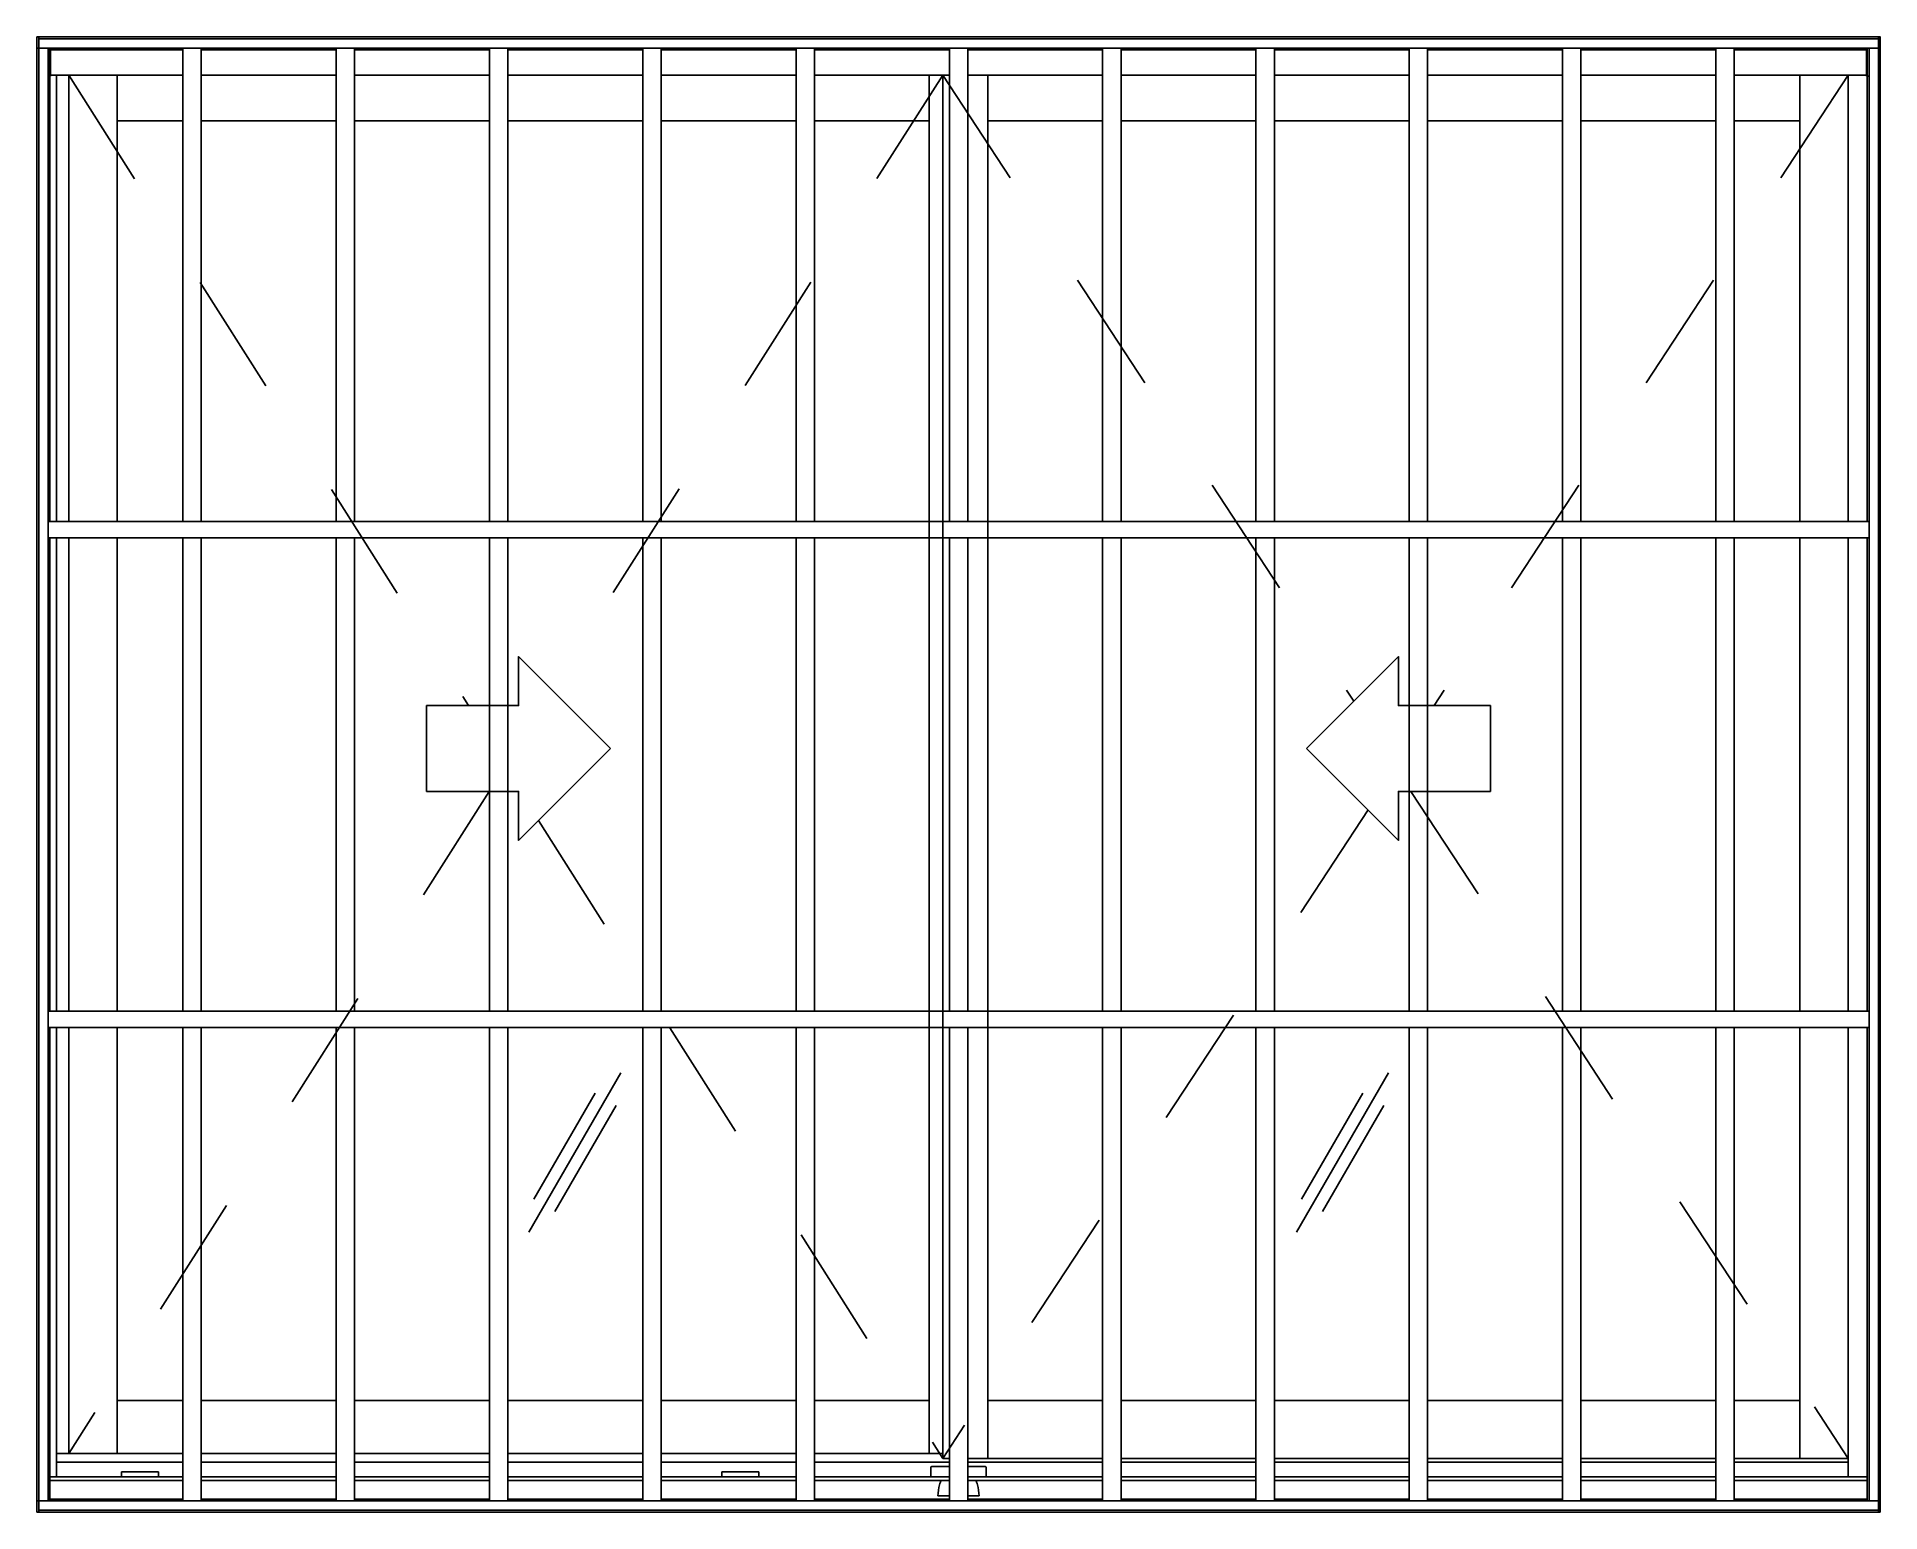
# Model space of a CAD drawing. Header units: millimetres. Extents: x 221.25 to 222.75, y 1053.82 to 1055.02.
import ezdxf

# ---------------------------------------------------------------- set-up
doc = ezdxf.new("R2010")
doc.units = ezdxf.units.MM
doc.header["$LTSCALE"] = 0.5
doc.linetypes.add('HIDDEN2', pattern=[0.1875, 0.125, -0.0625])
doc.layers.add('Gravia_Janelas', color=1, linetype='Continuous')
doc.layers.add('Gravia_Janelas_hidden2', color=1, linetype='HIDDEN2')

msp = doc.modelspace()

# ---------------------------------------------------------------- linework, layer by layer
at = {"layer": 'Gravia_Janelas'}
for p, q in [((222.7506, 1055.0241), (221.2506, 1055.0241)), ((221.2506, 1055.0241), (221.2506, 1055.0155)), ((222.7506, 1055.0226), (221.2506, 1055.0226)), ((221.2506, 1053.8218), (221.2506, 1055.0218)), ((222.7506, 1055.0241), (222.7506, 1055.024)), ((222.7506, 1055.0233), (222.7506, 1055.024)), ((222.7506, 1055.0233), (222.7506, 1055.023)), ((222.7506, 1055.0226), (222.7506, 1055.023)), ((222.7506, 1055.0226), (222.7506, 1055.0222)), ((222.7506, 1055.0155), (222.7506, 1055.0222)), ((222.7506, 1053.8218), (222.7506, 1055.0218)), ((221.2491, 1055.015), (221.2491, 1053.8302)), ((221.2491, 1055.015), (221.2492, 1055.015)), ((221.2499, 1055.015), (221.2492, 1055.015)), ((221.2499, 1055.015), (221.2501, 1055.015)), ((221.2506, 1055.015), (221.2501, 1055.015)), ((221.2506, 1055.015), (221.2506, 1055.0155)), ((221.2506, 1055.015), (221.2506, 1053.8302)), ((221.2506, 1055.015), (221.251, 1055.015)), ((221.2577, 1055.015), (221.251, 1055.015)), ((221.2577, 1055.015), (221.2582, 1055.015)), ((222.743, 1055.015), (221.2582, 1055.015)), ((221.2582, 1055.015), (221.2582, 1053.8302)), ((221.2582, 1055.0142), (221.2582, 1055.0146)), ((221.2596, 1055.015), (221.2596, 1055.014)), ((221.2596, 1055.0136), (221.2596, 1055.014)), ((221.3681, 1055.0136), (221.2596, 1055.0136)), ((221.2596, 1055.0136), (221.2596, 1054.6289)), ((221.2602, 1054.9934), (221.2602, 1055.0142)), ((221.3681, 1055.015), (221.3681, 1054.6289)), ((221.3831, 1055.015), (221.3831, 1054.6289)), ((221.4931, 1055.0136), (221.3831, 1055.0136)), ((221.4931, 1055.015), (221.4931, 1054.6289)), ((221.5081, 1055.015), (221.5081, 1054.6289)), ((221.6181, 1055.0136), (221.5081, 1055.0136)), ((221.6181, 1055.015), (221.6181, 1054.6289)), ((221.6331, 1055.015), (221.6331, 1054.6289)), ((221.7431, 1055.0136), (221.6331, 1055.0136)), ((221.7431, 1055.015), (221.7431, 1054.6289)), ((221.7581, 1055.015), (221.7581, 1054.6289)), ((221.8681, 1055.0136), (221.7581, 1055.0136)), ((221.8681, 1055.015), (221.8681, 1054.6289)), ((221.8831, 1055.015), (221.8831, 1054.6289)), ((221.9931, 1055.0136), (221.8831, 1055.0136)), ((221.9931, 1055.015), (221.9931, 1054.6289)), ((222.0081, 1055.015), (222.0081, 1054.6289)), ((222.1181, 1055.0136), (222.0081, 1055.0136)), ((222.1181, 1055.015), (222.1181, 1054.6289)), ((222.1331, 1055.015), (222.1331, 1054.6289)), ((222.2431, 1055.0136), (222.1331, 1055.0136)), ((222.2431, 1055.015), (222.2431, 1054.6289)), ((222.2581, 1055.015), (222.2581, 1054.6289)), ((222.3681, 1055.0136), (222.2581, 1055.0136)), ((222.3681, 1055.015), (222.3681, 1054.6289)), ((222.3831, 1055.015), (222.3831, 1054.6289)), ((222.4931, 1055.0136), (222.3831, 1055.0136)), ((222.4931, 1055.015), (222.4931, 1054.6289)), ((222.5081, 1055.015), (222.5081, 1054.6289)), ((222.6181, 1055.0136), (222.5081, 1055.0136)), ((222.6181, 1055.015), (222.6181, 1054.6289)), ((222.6331, 1055.015), (222.6331, 1054.6289)), ((222.7416, 1055.0136), (222.6331, 1055.0136)), ((222.741, 1054.9934), (222.741, 1055.0142)), ((222.7416, 1055.014), (222.7416, 1055.015)), ((222.7416, 1055.014), (222.7416, 1055.0136)), ((222.7416, 1055.0136), (222.7416, 1054.6289)), ((222.743, 1055.015), (222.743, 1053.8302)), ((222.7435, 1055.015), (222.743, 1055.015)), ((222.743, 1055.0146), (222.743, 1055.0142)), ((222.7435, 1055.015), (222.7502, 1055.015)), ((222.7506, 1055.015), (222.7502, 1055.015)), ((222.7506, 1055.0155), (222.7506, 1055.015)), ((222.7506, 1055.015), (222.7506, 1053.8302)), ((222.7506, 1055.015), (222.751, 1055.015)), ((222.7513, 1055.015), (222.751, 1055.015)), ((222.7513, 1055.015), (222.7519, 1055.015)), ((222.7521, 1055.015), (222.7519, 1055.015)), ((222.7521, 1055.015), (222.7521, 1053.8302)), ((221.2596, 1054.9921), (221.2602, 1054.9921)), ((221.2602, 1054.9934), (221.2602, 1054.9921)), ((221.2602, 1054.9928), (221.3681, 1054.9928)), ((221.2652, 1054.6289), (221.2652, 1054.9928)), ((221.2752, 1054.6289), (221.2752, 1054.9928)), ((221.3145, 1054.9928), (221.3145, 1054.9667)), ((221.3831, 1054.9928), (221.4931, 1054.9928)), ((221.5081, 1054.9928), (221.6181, 1054.9928)), ((221.6331, 1054.9928), (221.7431, 1054.9928)), ((221.7581, 1054.9928), (221.8681, 1054.9928)), ((221.8831, 1054.9928), (221.9931, 1054.9928)), ((221.9767, 1054.9928), (221.9767, 1054.9667)), ((221.9877, 1054.9928), (221.9877, 1053.8649)), ((222.0081, 1054.9928), (222.1181, 1054.9928)), ((222.0245, 1054.9928), (222.0245, 1054.9667)), ((222.1331, 1054.9928), (222.2431, 1054.9928)), ((222.2581, 1054.9928), (222.3681, 1054.9928)), ((222.3831, 1054.9928), (222.4931, 1054.9928)), ((222.5081, 1054.9928), (222.6181, 1054.9928)), ((222.6331, 1054.9928), (222.741, 1054.9928)), ((222.6867, 1054.9928), (222.6867, 1054.9667)), ((222.726, 1054.6289), (222.726, 1054.9928)), ((222.741, 1054.9934), (222.741, 1054.9921)), ((222.741, 1054.9921), (222.743, 1054.9921)), ((221.3145, 1054.9661), (221.3145, 1054.9667)), ((221.3145, 1054.9661), (221.3145, 1054.956)), ((221.3145, 1054.9557), (221.3145, 1054.956)), ((221.3145, 1054.9557), (221.3145, 1054.6289)), ((221.3681, 1054.9557), (221.3145, 1054.9557)), ((221.4931, 1054.9557), (221.3831, 1054.9557)), ((221.6181, 1054.9557), (221.5081, 1054.9557)), ((221.7431, 1054.9557), (221.6331, 1054.9557)), ((221.8681, 1054.9557), (221.7581, 1054.9557)), ((221.9767, 1054.9557), (221.8831, 1054.9557)), ((221.9767, 1054.9667), (221.9767, 1054.9661)), ((221.9767, 1054.956), (221.9767, 1054.9661)), ((221.9767, 1054.956), (221.9767, 1054.9557)), ((221.9767, 1054.9557), (221.9767, 1053.912)), ((222.0245, 1054.9661), (222.0245, 1054.9667)), ((222.0245, 1054.9661), (222.0245, 1054.956)), ((222.0245, 1054.9557), (222.0245, 1054.956)), ((222.1181, 1054.9557), (222.0245, 1054.9557)), ((222.0245, 1054.9557), (222.0245, 1053.912)), ((222.2431, 1054.9557), (222.1331, 1054.9557)), ((222.3681, 1054.9557), (222.2581, 1054.9557)), ((222.4931, 1054.9557), (222.3831, 1054.9557)), ((222.6181, 1054.9557), (222.5081, 1054.9557)), ((222.6867, 1054.9557), (222.6331, 1054.9557)), ((222.6867, 1054.9667), (222.6867, 1054.9661)), ((222.6867, 1054.956), (222.6867, 1054.9661)), ((222.6867, 1054.956), (222.6867, 1054.9557)), ((222.6867, 1054.9557), (222.6867, 1054.6289)), ((222.743, 1054.6289), (221.2582, 1054.6289)), ((221.2582, 1054.6157), (222.743, 1054.6157)), ((221.2596, 1054.6157), (221.2596, 1054.2295)), ((221.2652, 1054.2295), (221.2652, 1054.6157)), ((221.2752, 1054.2295), (221.2752, 1054.6157)), ((221.3145, 1054.6157), (221.3145, 1054.2295)), ((221.3681, 1054.6157), (221.3681, 1054.2295)), ((221.3831, 1054.6157), (221.3831, 1054.2295)), ((221.4931, 1054.6157), (221.4931, 1054.2295)), ((221.5081, 1054.6157), (221.5081, 1054.2295)), ((221.6181, 1054.6157), (221.6181, 1054.2295)), ((221.6331, 1054.6157), (221.6331, 1054.2295)), ((221.7431, 1054.6157), (221.7431, 1054.2295)), ((221.7581, 1054.6157), (221.7581, 1054.2295)), ((221.8681, 1054.6157), (221.8681, 1054.2295)), ((221.8831, 1054.6157), (221.8831, 1054.2295)), ((221.9931, 1054.6157), (221.9931, 1054.2295)), ((222.0081, 1054.6157), (222.0081, 1054.2295)), ((222.1181, 1054.6157), (222.1181, 1054.2295)), ((222.1331, 1054.6157), (222.1331, 1054.2295)), ((222.2431, 1054.6157), (222.2431, 1054.2295)), ((222.2581, 1054.6157), (222.2581, 1054.2295)), ((222.3681, 1054.6157), (222.3681, 1054.2295)), ((222.3831, 1054.6157), (222.3831, 1054.2295)), ((222.4931, 1054.6157), (222.4931, 1054.2295)), ((222.5081, 1054.6157), (222.5081, 1054.2295)), ((222.6181, 1054.6157), (222.6181, 1054.2295)), ((222.6331, 1054.6157), (222.6331, 1054.2295)), ((222.6867, 1054.6157), (222.6867, 1054.2295)), ((222.726, 1054.2295), (222.726, 1054.6157)), ((222.7416, 1054.6157), (222.7416, 1054.2295)), ((222.743, 1054.2295), (221.2582, 1054.2295)), ((221.2582, 1054.2163), (222.743, 1054.2163)), ((221.2596, 1054.2163), (221.2596, 1053.8316)), ((221.2652, 1053.8499), (221.2652, 1054.2163)), ((221.2752, 1053.8689), (221.2752, 1054.2163)), ((221.3145, 1054.2163), (221.3145, 1053.912)), ((221.3681, 1054.2163), (221.3681, 1053.8302)), ((221.3831, 1054.2163), (221.3831, 1053.8302)), ((221.4931, 1054.2163), (221.4931, 1053.8302)), ((221.5081, 1054.2163), (221.5081, 1053.8302)), ((221.6181, 1054.2163), (221.6181, 1053.8302)), ((221.6331, 1054.2163), (221.6331, 1053.8302)), ((221.7431, 1054.2163), (221.7431, 1053.8302)), ((221.7581, 1054.2163), (221.7581, 1053.8302)), ((221.8681, 1054.2163), (221.8681, 1053.8302)), ((221.8831, 1054.2163), (221.8831, 1053.8302)), ((221.9931, 1054.2163), (221.9931, 1053.8302)), ((222.0081, 1054.2163), (222.0081, 1053.8302)), ((222.1181, 1054.2163), (222.1181, 1053.8302)), ((222.1331, 1054.2163), (222.1331, 1053.8302)), ((222.2431, 1054.2163), (222.2431, 1053.8302)), ((222.2581, 1054.2163), (222.2581, 1053.8302)), ((222.3681, 1054.2163), (222.3681, 1053.8302)), ((222.3831, 1054.2163), (222.3831, 1053.8302)), ((222.4931, 1054.2163), (222.4931, 1053.8302)), ((222.5081, 1054.2163), (222.5081, 1053.8302)), ((222.6181, 1054.2163), (222.6181, 1053.8302)), ((222.6331, 1054.2163), (222.6331, 1053.8302)), ((222.6867, 1054.2163), (222.6867, 1053.912)), ((222.726, 1053.8499), (222.726, 1054.2163)), ((222.7416, 1054.2163), (222.7416, 1053.8316)), ((221.6503, 1054.0495), (221.7253, 1054.1794)), ((222.2763, 1054.0495), (222.3513, 1054.1794)), ((221.6542, 1054.0762), (221.7042, 1054.1628)), ((222.2802, 1054.0762), (222.3302, 1054.1628)), ((221.6715, 1054.0662), (221.7215, 1054.1528)), ((222.2975, 1054.0662), (222.3475, 1054.1528)), ((221.3145, 1053.9117), (221.3145, 1053.912)), ((221.3145, 1053.912), (221.3681, 1053.912)), ((221.3145, 1053.9117), (221.3145, 1053.9017)), ((221.3831, 1053.912), (221.4931, 1053.912)), ((221.5081, 1053.912), (221.6181, 1053.912)), ((221.6331, 1053.912), (221.7431, 1053.912)), ((221.7581, 1053.912), (221.8681, 1053.912)), ((221.8831, 1053.912), (221.9767, 1053.912)), ((221.9767, 1053.912), (221.9767, 1053.9117)), ((221.9767, 1053.9017), (221.9767, 1053.9117)), ((222.0245, 1053.9117), (222.0245, 1053.912)), ((222.0245, 1053.912), (222.1181, 1053.912)), ((222.0245, 1053.9117), (222.0245, 1053.9017)), ((222.1331, 1053.912), (222.2431, 1053.912)), ((222.2581, 1053.912), (222.3681, 1053.912)), ((222.3831, 1053.912), (222.4931, 1053.912)), ((222.5081, 1053.912), (222.6181, 1053.912)), ((222.6331, 1053.912), (222.6867, 1053.912)), ((222.6867, 1053.912), (222.6867, 1053.9117)), ((222.6867, 1053.9017), (222.6867, 1053.9117)), ((221.3145, 1053.901), (221.3145, 1053.9017)), ((221.3145, 1053.901), (221.3145, 1053.8689)), ((221.9767, 1053.9017), (221.9767, 1053.901)), ((221.9767, 1053.901), (221.9767, 1053.8689)), ((222.0245, 1053.901), (222.0245, 1053.9017)), ((222.0245, 1053.901), (222.0245, 1053.8649)), ((222.6867, 1053.9017), (222.6867, 1053.901)), ((222.6867, 1053.901), (222.6867, 1053.8649)), ((221.2652, 1053.8689), (221.3681, 1053.8689)), ((221.2652, 1053.8619), (221.3681, 1053.8619)), ((221.3831, 1053.8689), (221.4931, 1053.8689)), ((221.3831, 1053.8619), (221.4931, 1053.8619)), ((221.5081, 1053.8689), (221.6181, 1053.8689)), ((221.5081, 1053.8619), (221.6181, 1053.8619)), ((221.6331, 1053.8689), (221.7431, 1053.8689)), ((221.6331, 1053.8619), (221.7431, 1053.8619)), ((221.7581, 1053.8689), (221.8681, 1053.8689)), ((221.7581, 1053.8619), (221.8681, 1053.8619)), ((221.8831, 1053.8689), (221.9877, 1053.8689)), ((221.8831, 1053.8619), (221.9931, 1053.8619)), ((221.9877, 1053.8649), (221.9931, 1053.8649)), ((222.0081, 1053.8649), (222.0242, 1053.8649)), ((222.0081, 1053.8619), (222.1181, 1053.8619)), ((222.0245, 1053.8649), (222.0242, 1053.8649)), ((222.0245, 1053.8649), (222.1181, 1053.8649)), ((222.1331, 1053.8649), (222.2431, 1053.8649)), ((222.1331, 1053.8619), (222.2431, 1053.8619)), ((222.2581, 1053.8649), (222.3681, 1053.8649)), ((222.2581, 1053.8619), (222.3681, 1053.8619)), ((222.3831, 1053.8649), (222.4931, 1053.8649)), ((222.3831, 1053.8619), (222.4931, 1053.8619)), ((222.5081, 1053.8649), (222.6181, 1053.8649)), ((222.5081, 1053.8619), (222.6181, 1053.8619)), ((222.6331, 1053.8649), (222.6867, 1053.8649)), ((222.6331, 1053.8619), (222.726, 1053.8619)), ((222.6867, 1053.8649), (222.687, 1053.8649)), ((222.726, 1053.8649), (222.687, 1053.8649)), ((221.2596, 1053.846), (221.2597, 1053.846)), ((221.2597, 1053.8509), (221.2597, 1053.8476)), ((221.2597, 1053.8499), (221.2646, 1053.8499)), ((221.2597, 1053.8476), (221.2597, 1053.846)), ((221.2597, 1053.847), (221.3681, 1053.847)), ((221.2597, 1053.8319), (221.2597, 1053.846)), ((221.2652, 1053.8499), (221.2646, 1053.8499)), ((221.2652, 1053.8499), (221.3681, 1053.8499)), ((221.3182, 1053.8503), (221.3182, 1053.8539)), ((221.3182, 1053.8539), (221.3482, 1053.8539)), ((221.3182, 1053.8499), (221.3182, 1053.8503)), ((221.3482, 1053.8539), (221.3482, 1053.8503)), ((221.3482, 1053.8503), (221.3482, 1053.8499)), ((221.3831, 1053.8499), (221.4931, 1053.8499)), ((221.3831, 1053.847), (221.4931, 1053.847)), ((221.5081, 1053.8499), (221.6181, 1053.8499)), ((221.5081, 1053.847), (221.6181, 1053.847)), ((221.6331, 1053.8499), (221.7431, 1053.8499)), ((221.6331, 1053.847), (221.7431, 1053.847)), ((221.7581, 1053.8499), (221.8681, 1053.8499)), ((221.7581, 1053.847), (221.8681, 1053.847)), ((221.8077, 1053.8503), (221.8077, 1053.8539)), ((221.8077, 1053.8539), (221.8377, 1053.8539)), ((221.8077, 1053.8499), (221.8077, 1053.8503)), ((221.8377, 1053.8539), (221.8377, 1053.8503)), ((221.8377, 1053.8503), (221.8377, 1053.8499)), ((221.8831, 1053.8499), (221.9931, 1053.8499)), ((221.8831, 1053.847), (221.9931, 1053.847)), ((221.9781, 1053.8577), (221.9781, 1053.8499)), ((221.9931, 1053.8582), (221.9786, 1053.8582)), ((222.0226, 1053.8582), (222.0081, 1053.8582)), ((222.0081, 1053.8499), (222.1181, 1053.8499)), ((222.0081, 1053.847), (222.1181, 1053.847)), ((222.0231, 1053.8499), (222.0231, 1053.8577)), ((222.1331, 1053.8499), (222.2431, 1053.8499)), ((222.1331, 1053.847), (222.2431, 1053.847)), ((222.2581, 1053.8499), (222.3681, 1053.8499)), ((222.2581, 1053.847), (222.3681, 1053.847)), ((222.3831, 1053.8499), (222.4931, 1053.8499)), ((222.3831, 1053.847), (222.4931, 1053.847)), ((222.5081, 1053.8499), (222.6181, 1053.8499)), ((222.5081, 1053.847), (222.6181, 1053.847)), ((222.6331, 1053.8499), (222.7261, 1053.8499)), ((222.6331, 1053.847), (222.7415, 1053.847)), ((222.7272, 1053.8499), (222.7261, 1053.8499)), ((222.7272, 1053.8499), (222.7415, 1053.8499)), ((222.7415, 1053.8476), (222.7415, 1053.8509)), ((222.7415, 1053.846), (222.7415, 1053.8476)), ((222.7415, 1053.846), (222.7415, 1053.8319)), ((222.7415, 1053.846), (222.7416, 1053.846)), ((221.2492, 1053.8302), (221.2491, 1053.8302)), ((221.2492, 1053.8302), (221.2499, 1053.8302)), ((221.2501, 1053.8302), (221.2499, 1053.8302)), ((221.2501, 1053.8302), (221.2506, 1053.8302)), ((221.2506, 1053.8297), (221.2506, 1053.8302)), ((221.251, 1053.8302), (221.2506, 1053.8302)), ((221.2506, 1053.8297), (221.2506, 1053.823)), ((221.251, 1053.8302), (221.2577, 1053.8302)), ((221.2582, 1053.8302), (221.2577, 1053.8302)), ((221.2582, 1053.8302), (222.743, 1053.8302)), ((221.2596, 1053.8319), (221.2597, 1053.8319)), ((221.2596, 1053.8316), (221.3681, 1053.8316)), ((221.2596, 1053.8312), (221.2596, 1053.8316)), ((221.2596, 1053.8312), (221.2596, 1053.8302)), ((221.2597, 1053.8319), (221.2597, 1053.8316)), ((221.3831, 1053.8316), (221.4931, 1053.8316)), ((221.5081, 1053.8316), (221.6181, 1053.8316)), ((221.6331, 1053.8316), (221.7431, 1053.8316)), ((221.7581, 1053.8316), (221.8681, 1053.8316)), ((221.8831, 1053.8316), (221.9931, 1053.8316)), ((221.9851, 1053.8344), (221.9838, 1053.8344)), ((221.9851, 1053.8344), (221.9864, 1053.8344)), ((221.9931, 1053.8344), (221.9864, 1053.8344)), ((222.0147, 1053.8344), (222.0081, 1053.8344)), ((222.0081, 1053.8316), (222.1181, 1053.8316)), ((222.0147, 1053.8344), (222.016, 1053.8344)), ((222.0173, 1053.8344), (222.016, 1053.8344)), ((222.1331, 1053.8316), (222.2431, 1053.8316)), ((222.2581, 1053.8316), (222.3681, 1053.8316)), ((222.3831, 1053.8316), (222.4931, 1053.8316)), ((222.5081, 1053.8316), (222.6181, 1053.8316)), ((222.6331, 1053.8316), (222.7416, 1053.8316)), ((222.7415, 1053.8316), (222.7415, 1053.8319)), ((222.7415, 1053.8319), (222.7416, 1053.8319)), ((222.7416, 1053.8316), (222.7416, 1053.8312)), ((222.7416, 1053.8302), (222.7416, 1053.8312)), ((222.743, 1053.8302), (222.7435, 1053.8302)), ((222.7502, 1053.8302), (222.7435, 1053.8302)), ((222.7502, 1053.8302), (222.7506, 1053.8302)), ((222.7506, 1053.8302), (222.7506, 1053.8297)), ((222.751, 1053.8302), (222.7506, 1053.8302)), ((222.7506, 1053.823), (222.7506, 1053.8297)), ((222.751, 1053.8302), (222.7513, 1053.8302)), ((222.7519, 1053.8302), (222.7513, 1053.8302)), ((222.7519, 1053.8302), (222.7521, 1053.8302)), ((221.2506, 1053.8226), (221.2506, 1053.823)), ((221.2506, 1053.8226), (222.7506, 1053.8226)), ((221.2506, 1053.8226), (221.2506, 1053.8222)), ((221.2506, 1053.8219), (221.2506, 1053.8222)), ((221.2506, 1053.8219), (221.2506, 1053.8212)), ((221.251, 1053.8218), (221.2506, 1053.8218)), ((221.2506, 1053.8211), (221.2506, 1053.8212)), ((221.2506, 1053.8211), (222.7506, 1053.8211)), ((222.7506, 1053.8218), (222.7502, 1053.8218)), ((222.7506, 1053.823), (222.7506, 1053.8226)), ((222.7506, 1053.8222), (222.7506, 1053.8226)), ((222.7506, 1053.8222), (222.7506, 1053.8219)), ((222.7506, 1053.8212), (222.7506, 1053.8219)), ((222.7506, 1053.8212), (222.7506, 1053.8211))]:
    msp.add_line(p, q, dxfattribs=at)
at = {"layer": 'Gravia_Janelas', "color": 2}
msp.add_lwpolyline([(222.7521, 1053.8211), (221.2491, 1053.8211), (221.2491, 1055.0241), (222.7521, 1055.0241)], close=True, dxfattribs=at)
at = {"layer": 'Gravia_Janelas'}
for points in [[(221.7168, 1054.4438), (221.6418, 1054.5188), (221.6418, 1054.4788), (221.5668, 1054.4788), (221.5668, 1054.4088), (221.6418, 1054.4088), (221.6418, 1054.3688), (221.7168, 1054.4438)], [(222.2843, 1054.4438), (222.3593, 1054.5188), (222.3593, 1054.4788), (222.4343, 1054.4788), (222.4343, 1054.4088), (222.3593, 1054.4088), (222.3593, 1054.3688), (222.2843, 1054.4438)]]:
    msp.add_lwpolyline(points, close=True, dxfattribs=at)
for points in [[(221.9858, 1053.8456), (221.9858, 1053.8456), (221.9858, 1053.8456), (221.9858, 1053.8456), (221.9858, 1053.8456), (221.9858, 1053.8456), (221.9858, 1053.8456), (221.9858, 1053.8457), (221.9858, 1053.8457), (221.9859, 1053.8457), (221.9859, 1053.8457), (221.9859, 1053.8457), (221.9859, 1053.8457), (221.9859, 1053.8457), (221.9859, 1053.8457), (221.9859, 1053.8457), (221.9859, 1053.8457), (221.9859, 1053.8458), (221.9859, 1053.8458), (221.9859, 1053.8458), (221.9859, 1053.8458), (221.9859, 1053.8458), (221.9859, 1053.8458), (221.9859, 1053.8458), (221.9859, 1053.8458)], [(221.9859, 1053.8458), (221.9859, 1053.8459), (221.986, 1053.846), (221.986, 1053.846), (221.986, 1053.8461), (221.9861, 1053.8462), (221.9861, 1053.8462), (221.9861, 1053.8463), (221.9862, 1053.8463), (221.9862, 1053.8464), (221.9862, 1053.8464), (221.9863, 1053.8465), (221.9863, 1053.8465), (221.9864, 1053.8466), (221.9864, 1053.8466), (221.9864, 1053.8467), (221.9865, 1053.8467), (221.9865, 1053.8467), (221.9866, 1053.8468), (221.9866, 1053.8468), (221.9866, 1053.8469), (221.9867, 1053.8469), (221.9867, 1053.8469), (221.9868, 1053.847), (221.9868, 1053.847)], [(222.0143, 1053.847), (222.0144, 1053.847), (222.0144, 1053.8469), (222.0144, 1053.8469), (222.0145, 1053.8469), (222.0145, 1053.8468), (222.0146, 1053.8468), (222.0146, 1053.8467), (222.0146, 1053.8467), (222.0147, 1053.8467), (222.0147, 1053.8466), (222.0148, 1053.8466), (222.0148, 1053.8465), (222.0148, 1053.8465), (222.0149, 1053.8464), (222.0149, 1053.8464), (222.015, 1053.8463), (222.015, 1053.8463), (222.015, 1053.8462), (222.0151, 1053.8462), (222.0151, 1053.8461), (222.0151, 1053.846), (222.0152, 1053.846), (222.0152, 1053.8459), (222.0152, 1053.8458)], [(222.0152, 1053.8458), (222.0152, 1053.8458), (222.0152, 1053.8458), (222.0152, 1053.8458), (222.0152, 1053.8458), (222.0152, 1053.8458), (222.0152, 1053.8458), (222.0152, 1053.8458), (222.0152, 1053.8457), (222.0153, 1053.8457), (222.0153, 1053.8457), (222.0153, 1053.8457), (222.0153, 1053.8457), (222.0153, 1053.8457), (222.0153, 1053.8457), (222.0153, 1053.8457), (222.0153, 1053.8457), (222.0153, 1053.8457), (222.0153, 1053.8456), (222.0153, 1053.8456), (222.0153, 1053.8456), (222.0153, 1053.8456), (222.0153, 1053.8456), (222.0153, 1053.8456), (222.0153, 1053.8456)]]:
    msp.add_lwpolyline(points, dxfattribs=at)
for centre, radius, start, end in [((221.9786, 1053.8577), 0.0005, 90, 180), ((222.0158, 1053.8344), 0.032, 159.6191, 163.6817), ((221.9853, 1053.8344), 0.032, 16.3183, 20.3809), ((222.0226, 1053.8577), 0.0005, 0, 90), ((222.0158, 1053.8344), 0.032, 163.6817, 180), ((221.9853, 1053.8344), 0.032, 0, 16.3183)]:
    msp.add_arc(centre, radius, start, end, dxfattribs=at)
at = {"layer": 'Gravia_Janelas_hidden2'}
for p, q in [((221.2752, 1054.9928), (221.6011, 1054.4788)), ((221.9877, 1054.9928), (221.6686, 1054.492)), ((221.9877, 1054.9928), (222.3229, 1054.4824)), ((222.726, 1054.9928), (222.3885, 1054.4788)), ((221.618, 1054.4088), (221.2752, 1053.8689)), ((222.3695, 1054.4088), (222.726, 1053.8649)), ((221.658, 1054.385), (221.9877, 1053.8649)), ((222.3345, 1054.3937), (221.9877, 1053.8649))]:
    msp.add_line(p, q, dxfattribs=at)

doc.saveas('drawing.dxf')
